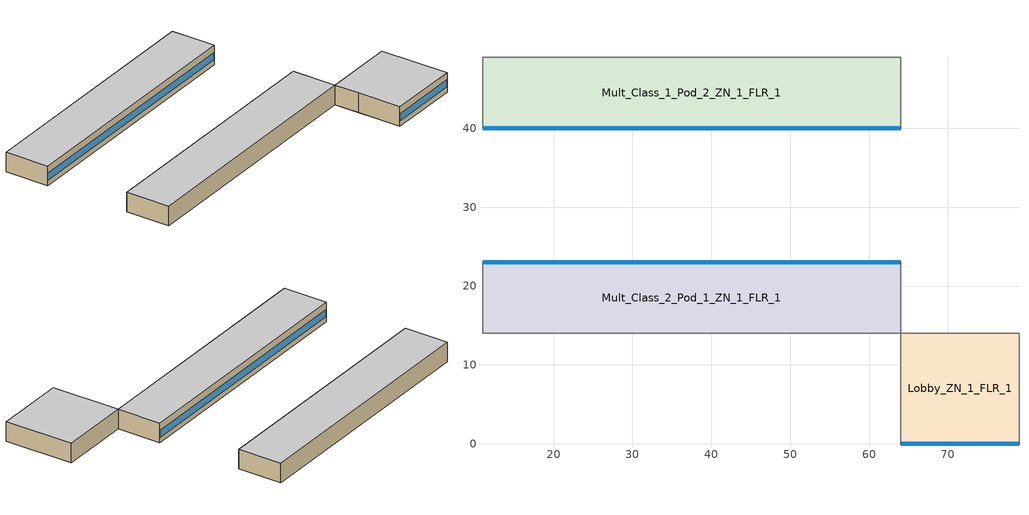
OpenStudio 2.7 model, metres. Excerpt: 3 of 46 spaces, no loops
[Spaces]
Mult_Class_2_Pod_1_ZN_1_FLR_1
 floor ground: 64,23 64,14 11,14 11,23 z0
 wall outside: 64,23 11,23 z0:4
 wall to Corner_Class_2_Pod_1_ZN_1_FLR_1: 11,23 11,14 z0:4
 wall to Main_Corridor_ZN_1_FLR_1: 64,14 64,23 z0:4
 wall to Corridor_Pod_1_ZN_1_FLR_1: 11,14 64,14 z0:4
 window: 63.95,23 11.05,23 z1.1:2.5
 ceiling to Mult_Class_2_Pod_1_ZN_1_FLR_2: 64,14 64,23 11,23 11,14 z4
Lobby_ZN_1_FLR_1
 floor ground: 79,14 79,0 64,0 64,14 z0
 wall outside: 64,0 79,0 z0:4
 wall to Offices_ZN_1_FLR_1: 79,0 79,14 z0:4
 wall to Corridor_Pod_1_ZN_1_FLR_1: 64,14 64,9 z0:4
 wall to Mult_Class_1_Pod_1_ZN_1_FLR_1: 64,9 64,0 z0:4
 wall to Main_Corridor_ZN_1_FLR_1: 79,14 64,14 z0:4
 window: 64.05,0 78.95,0 z1.1:2.51
 ceiling to Lobby_ZN_1_FLR_2: 79,0 79,14 64,14 64,0 z4
Mult_Class_1_Pod_2_ZN_1_FLR_1
 floor ground: 64,49 64,40 11,40 11,49 z0
 wall outside: 11,40 64,40 z0:4
 wall to Corner_Class_1_Pod_2_ZN_1_FLR_1: 11,49 11,40 z0:4
 wall to Main_Corridor_ZN_1_FLR_1: 64,40 64,49 z0:4
 wall to Corridor_Pod_2_ZN_1_FLR_1: 64,49 11,49 z0:4
 window: 11.05,40 63.95,40 z1.1:2.5
 ceiling to Mult_Class_1_Pod_2_ZN_1_FLR_2: 64,40 64,49 11,49 11,40 z4
[Schedule:Ruleset]
Name | Default Day Schedule | Summer Design Day Schedule | Winter Design Day Schedule
SchoolSecondary BLDG_OCC_SCH_Auditorium | SchoolSecondary BLDG_OCC_SCH_Auditorium Default | SchoolSecondary BLDG_OCC_SCH_Auditorium Summer Design Day 3 | SchoolSecondary BLDG_OCC_SCH_Auditorium Winter Design Day
SchoolSecondary BLDG_OCC_SCH_Cafeteria | SchoolSecondary BLDG_OCC_SCH_Cafeteria Default | SchoolSecondary BLDG_OCC_SCH_Cafeteria Summer Design Day 3 | SchoolSecondary BLDG_OCC_SCH_Cafeteria Winter Design Day
SchoolSecondary KITCHEN_ELEC_EQUIP_SCH | SchoolSecondary KITCHEN_ELEC_EQUIP_SCH Default | SchoolSecondary KITCHEN_ELEC_EQUIP_SCH Summer Design Day | SchoolSecondary KITCHEN_ELEC_EQUIP_SCH Winter Design Day
SchoolSecondary BLDG_OCC_SCH_Gym | SchoolSecondary BLDG_OCC_SCH_Gym Default | SchoolSecondary BLDG_OCC_SCH_Gym Summer Design Day 3 | SchoolSecondary BLDG_OCC_SCH_Gym Winter Design Day
SchoolSecondary BLDG_LIGHT_GYM_SCH | SchoolSecondary BLDG_LIGHT_GYM_SCH Default | SchoolSecondary BLDG_LIGHT_GYM_SCH Summer Design Day | SchoolSecondary BLDG_LIGHT_GYM_SCH Winter Design Day
SchoolSecondary KITCHEN_GAS_EQUIP_SCH | SchoolSecondary KITCHEN_GAS_EQUIP_SCH Default | SchoolSecondary KITCHEN_GAS_EQUIP_SCH Summer Design Day 3 | SchoolSecondary KITCHEN_GAS_EQUIP_SCH Winter Design Day
[Schedule:Day]
SchoolSecondary BLDG_OCC_SCH_Auditorium Default; SchoolSecondary BLDG_OCC_SCH_Auditorium Winter Design Day; SchoolSecondary BLDG_OCC_SCH_Auditorium Wknd Day; SchoolSecondary BLDG_OCC_SCH_Auditorium Wknd Day 1; SchoolSecondary BLDG_OCC_SCH_Cafeteria Default; SchoolSecondary BLDG_OCC_SCH_Cafeteria Winter Design Day; SchoolSecondary BLDG_OCC_SCH_Cafeteria Wknd Day; SchoolSecondary BLDG_OCC_SCH_Cafeteria Wknd Day 1; SchoolSecondary BLDG_OCC_SCH_Gym Default; SchoolSecondary BLDG_OCC_SCH_Gym Winter Design Day; SchoolSecondary BLDG_OCC_SCH_Gym Wknd Day; SchoolSecondary BLDG_OCC_SCH_Gym Wknd Day 1; SchoolSecondary BLDG_LIGHT_GYM_SCH Winter Design Day: 24, 0, 0
SchoolSecondary BLDG_OCC_SCH_Auditorium Wkdy|SmrDsn Day; SchoolSecondary BLDG_OCC_SCH_Auditorium Summer Design Day 3; SchoolSecondary BLDG_OCC_SCH_Auditorium Wkdy|SmrDsn Day 2: 8, 0, 0, 15, 0, 0.25, 20, 0, 0.95, 24, 0, 0
SchoolSecondary BLDG_OCC_SCH_Auditorium Wkdy|SmrDsn Day 1: 8, 0, 0, 17, 0, 0.15, 19, 0, 0.35, 24, 0, 0
SchoolSecondary BLDG_OCC_SCH_Cafeteria Wkdy|SmrDsn Day; SchoolSecondary BLDG_OCC_SCH_Cafeteria Summer Design Day 3; SchoolSecondary BLDG_OCC_SCH_Cafeteria Wkdy|SmrDsn Day 2: 9, 0, 0, 15, 0, 0.95, 20, 0, 0.35, 24, 0, 0
SchoolSecondary BLDG_OCC_SCH_Cafeteria Wkdy|SmrDsn Day 1: 9, 0, 0, 17, 0, 0.15, 19, 0, 0.35, 24, 0, 0
SchoolSecondary KITCHEN_ELEC_EQUIP_SCH Default; SchoolSecondary KITCHEN_ELEC_EQUIP_SCH Winter Design Day; SchoolSecondary KITCHEN_ELEC_EQUIP_SCH Wknd Day; SchoolSecondary KITCHEN_ELEC_EQUIP_SCH Wknd Day 1: 24, 0, 0.1
SchoolSecondary KITCHEN_ELEC_EQUIP_SCH Summer Design Day; SchoolSecondary KITCHEN_ELEC_EQUIP_SCH Wkdy Day; SchoolSecondary KITCHEN_ELEC_EQUIP_SCH Wkdy Day 1; SchoolSecondary KITCHEN_ELEC_EQUIP_SCH Wkdy Day 2: 8, 0, 0.1, 10, 0, 0.15, 13, 0, 0.25, 15, 0, 0.15, 24, 0, 0.1
SchoolSecondary BLDG_OCC_SCH_Gym Wkdy|SmrDsn Day; SchoolSecondary BLDG_OCC_SCH_Gym Summer Design Day 3; SchoolSecondary BLDG_OCC_SCH_Gym Wkdy|SmrDsn Day 2: 8, 0, 0, 16, 0, 0.35, 21, 0, 0.95, 24, 0, 0
SchoolSecondary BLDG_OCC_SCH_Gym Wkdy|SmrDsn Day 1: 8, 0, 0, 21, 0, 0.35, 24, 0, 0
SchoolSecondary BLDG_LIGHT_GYM_SCH Default; SchoolSecondary BLDG_LIGHT_GYM_SCH Wknd Day; SchoolSecondary BLDG_LIGHT_GYM_SCH Wknd Day 1: 24, 0, 0.1773
SchoolSecondary BLDG_LIGHT_GYM_SCH Summer Design Day; SchoolSecondary ALWAYS_ON Default; SchoolSecondary ALWAYS_ON Winter Design Day; SchoolSecondary ALWAYS_ON Summer Design Day: 24, 0, 1
SchoolSecondary BLDG_LIGHT_GYM_SCH Wkdy Day; SchoolSecondary BLDG_LIGHT_GYM_SCH Wkdy Day 2: 7, 0, 0.1773, 21, 0, 0.9, 24, 0, 0.1773
SchoolSecondary BLDG_LIGHT_GYM_SCH Wkdy Day 1: 8, 0, 0.1773, 20, 0, 0.5, 24, 0, 0.1773
SchoolSecondary KITCHEN_GAS_EQUIP_SCH Default; SchoolSecondary KITCHEN_GAS_EQUIP_SCH Winter Design Day; SchoolSecondary KITCHEN_GAS_EQUIP_SCH Wknd Day; SchoolSecondary KITCHEN_GAS_EQUIP_SCH Wknd Day 1: 24, 0, 0.02
SchoolSecondary KITCHEN_GAS_EQUIP_SCH Wkdy|SmrDsn Day; SchoolSecondary KITCHEN_GAS_EQUIP_SCH Wkdy|SmrDsn Day 1; SchoolSecondary KITCHEN_GAS_EQUIP_SCH Summer Design Day 3; SchoolSecondary KITCHEN_GAS_EQUIP_SCH Wkdy|SmrDsn Day 2: 8, 0, 0.02, 10, 0, 0.15, 13, 0, 0.2, 15, 0, 0.1, 24, 0, 0.02
SchoolSecondary BLDG_ELEVATORS Wkdy Day: 8, 0, 0, 15, 0, 0.3, 16, 0, 0.15, 24, 0, 0
[Schedule:Rule] Date Specification Type=DateRange; Start Day=1
Name | Schedule Ruleset | Rule Order | Day Schedule | Apply Monday | Apply Tuesday | Apply Wednesday | Apply Thursday | Apply Friday | Start Month | End Month | End Day | Apply Sunday | Apply Saturday
Schedule Rule 2 | SchoolSecondary BLDG_OCC_SCH_Auditorium | 4 | SchoolSecondary BLDG_OCC_SCH_Auditorium Wkdy|SmrDsn Day | Yes | Yes | Yes | Yes | Yes | 1 | 6 | 30
Schedule Rule 3 | SchoolSecondary BLDG_OCC_SCH_Auditorium | 3 | SchoolSecondary BLDG_OCC_SCH_Auditorium Wknd Day |  |  |  |  |  | 1 | 6 | 30 | Yes | Yes
Schedule Rule 4 | SchoolSecondary BLDG_OCC_SCH_Auditorium | 2 | SchoolSecondary BLDG_OCC_SCH_Auditorium Wkdy|SmrDsn Day 1 | Yes | Yes | Yes | Yes | Yes | 7 | 9 | 1
Schedule Rule 5 | SchoolSecondary BLDG_OCC_SCH_Auditorium | 1 | SchoolSecondary BLDG_OCC_SCH_Auditorium Wknd Day 1 |  |  |  |  |  | 7 | 9 | 1 | Yes | Yes
Schedule Rule 6 | SchoolSecondary BLDG_OCC_SCH_Auditorium | 0 | SchoolSecondary BLDG_OCC_SCH_Auditorium Wkdy|SmrDsn Day 2 | Yes | Yes | Yes | Yes | Yes | 9 | 12 | 31
Schedule Rule 19 | SchoolSecondary BLDG_OCC_SCH_Cafeteria | 4 | SchoolSecondary BLDG_OCC_SCH_Cafeteria Wkdy|SmrDsn Day | Yes | Yes | Yes | Yes | Yes | 1 | 6 | 30
Schedule Rule 20 | SchoolSecondary BLDG_OCC_SCH_Cafeteria | 3 | SchoolSecondary BLDG_OCC_SCH_Cafeteria Wknd Day |  |  |  |  |  | 1 | 6 | 30 | Yes | Yes
Schedule Rule 21 | SchoolSecondary BLDG_OCC_SCH_Cafeteria | 2 | SchoolSecondary BLDG_OCC_SCH_Cafeteria Wkdy|SmrDsn Day 1 | Yes | Yes | Yes | Yes | Yes | 7 | 9 | 1
Schedule Rule 22 | SchoolSecondary BLDG_OCC_SCH_Cafeteria | 1 | SchoolSecondary BLDG_OCC_SCH_Cafeteria Wknd Day 1 |  |  |  |  |  | 7 | 9 | 1 | Yes | Yes
Schedule Rule 23 | SchoolSecondary BLDG_OCC_SCH_Cafeteria | 0 | SchoolSecondary BLDG_OCC_SCH_Cafeteria Wkdy|SmrDsn Day 2 | Yes | Yes | Yes | Yes | Yes | 9 | 12 | 31
Schedule Rule 24 | SchoolSecondary KITCHEN_ELEC_EQUIP_SCH | 4 | SchoolSecondary KITCHEN_ELEC_EQUIP_SCH Wkdy Day | Yes | Yes | Yes | Yes | Yes | 1 | 6 | 30
Schedule Rule 25 | SchoolSecondary KITCHEN_ELEC_EQUIP_SCH | 3 | SchoolSecondary KITCHEN_ELEC_EQUIP_SCH Wknd Day |  |  |  |  |  | 1 | 6 | 30 | Yes | Yes
Schedule Rule 26 | SchoolSecondary KITCHEN_ELEC_EQUIP_SCH | 2 | SchoolSecondary KITCHEN_ELEC_EQUIP_SCH Wkdy Day 1 | Yes | Yes | Yes | Yes | Yes | 7 | 9 | 1
Schedule Rule 27 | SchoolSecondary KITCHEN_ELEC_EQUIP_SCH | 1 | SchoolSecondary KITCHEN_ELEC_EQUIP_SCH Wknd Day 1 |  |  |  |  |  | 7 | 9 | 1 | Yes | Yes
Schedule Rule 28 | SchoolSecondary KITCHEN_ELEC_EQUIP_SCH | 0 | SchoolSecondary KITCHEN_ELEC_EQUIP_SCH Wkdy Day 2 | Yes | Yes | Yes | Yes | Yes | 9 | 12 | 31
Schedule Rule 45 | SchoolSecondary BLDG_OCC_SCH_Gym | 4 | SchoolSecondary BLDG_OCC_SCH_Gym Wkdy|SmrDsn Day | Yes | Yes | Yes | Yes | Yes | 1 | 6 | 30
Schedule Rule 46 | SchoolSecondary BLDG_OCC_SCH_Gym | 3 | SchoolSecondary BLDG_OCC_SCH_Gym Wknd Day |  |  |  |  |  | 1 | 6 | 30 | Yes | Yes
Schedule Rule 47 | SchoolSecondary BLDG_OCC_SCH_Gym | 2 | SchoolSecondary BLDG_OCC_SCH_Gym Wkdy|SmrDsn Day 1 | Yes | Yes | Yes | Yes | Yes | 7 | 9 | 1
Schedule Rule 48 | SchoolSecondary BLDG_OCC_SCH_Gym | 1 | SchoolSecondary BLDG_OCC_SCH_Gym Wknd Day 1 |  |  |  |  |  | 7 | 9 | 1 | Yes | Yes
Schedule Rule 49 | SchoolSecondary BLDG_OCC_SCH_Gym | 0 | SchoolSecondary BLDG_OCC_SCH_Gym Wkdy|SmrDsn Day 2 | Yes | Yes | Yes | Yes | Yes | 9 | 12 | 31
Schedule Rule 50 | SchoolSecondary BLDG_LIGHT_GYM_SCH | 4 | SchoolSecondary BLDG_LIGHT_GYM_SCH Wkdy Day | Yes | Yes | Yes | Yes | Yes | 1 | 6 | 30
Schedule Rule 51 | SchoolSecondary BLDG_LIGHT_GYM_SCH | 3 | SchoolSecondary BLDG_LIGHT_GYM_SCH Wknd Day |  |  |  |  |  | 1 | 6 | 30 | Yes | Yes
Schedule Rule 52 | SchoolSecondary BLDG_LIGHT_GYM_SCH | 2 | SchoolSecondary BLDG_LIGHT_GYM_SCH Wkdy Day 1 | Yes | Yes | Yes | Yes | Yes | 7 | 9 | 1
Schedule Rule 53 | SchoolSecondary BLDG_LIGHT_GYM_SCH | 1 | SchoolSecondary BLDG_LIGHT_GYM_SCH Wknd Day 1 |  |  |  |  |  | 7 | 9 | 1 | Yes | Yes
Schedule Rule 54 | SchoolSecondary BLDG_LIGHT_GYM_SCH | 0 | SchoolSecondary BLDG_LIGHT_GYM_SCH Wkdy Day 2 | Yes | Yes | Yes | Yes | Yes | 9 | 12 | 31
Schedule Rule 55 | SchoolSecondary KITCHEN_GAS_EQUIP_SCH | 4 | SchoolSecondary KITCHEN_GAS_EQUIP_SCH Wkdy|SmrDsn Day | Yes | Yes | Yes | Yes | Yes | 1 | 6 | 30
Schedule Rule 56 | SchoolSecondary KITCHEN_GAS_EQUIP_SCH | 3 | SchoolSecondary KITCHEN_GAS_EQUIP_SCH Wknd Day |  |  |  |  |  | 1 | 6 | 30 | Yes | Yes
Schedule Rule 57 | SchoolSecondary KITCHEN_GAS_EQUIP_SCH | 2 | SchoolSecondary KITCHEN_GAS_EQUIP_SCH Wkdy|SmrDsn Day 1 | Yes | Yes | Yes | Yes | Yes | 7 | 9 | 1
Schedule Rule 58 | SchoolSecondary KITCHEN_GAS_EQUIP_SCH | 1 | SchoolSecondary KITCHEN_GAS_EQUIP_SCH Wknd Day 1 |  |  |  |  |  | 7 | 9 | 1 | Yes | Yes
Schedule Rule 59 | SchoolSecondary KITCHEN_GAS_EQUIP_SCH | 0 | SchoolSecondary KITCHEN_GAS_EQUIP_SCH Wkdy|SmrDsn Day 2 | Yes | Yes | Yes | Yes | Yes | 9 | 12 | 31
